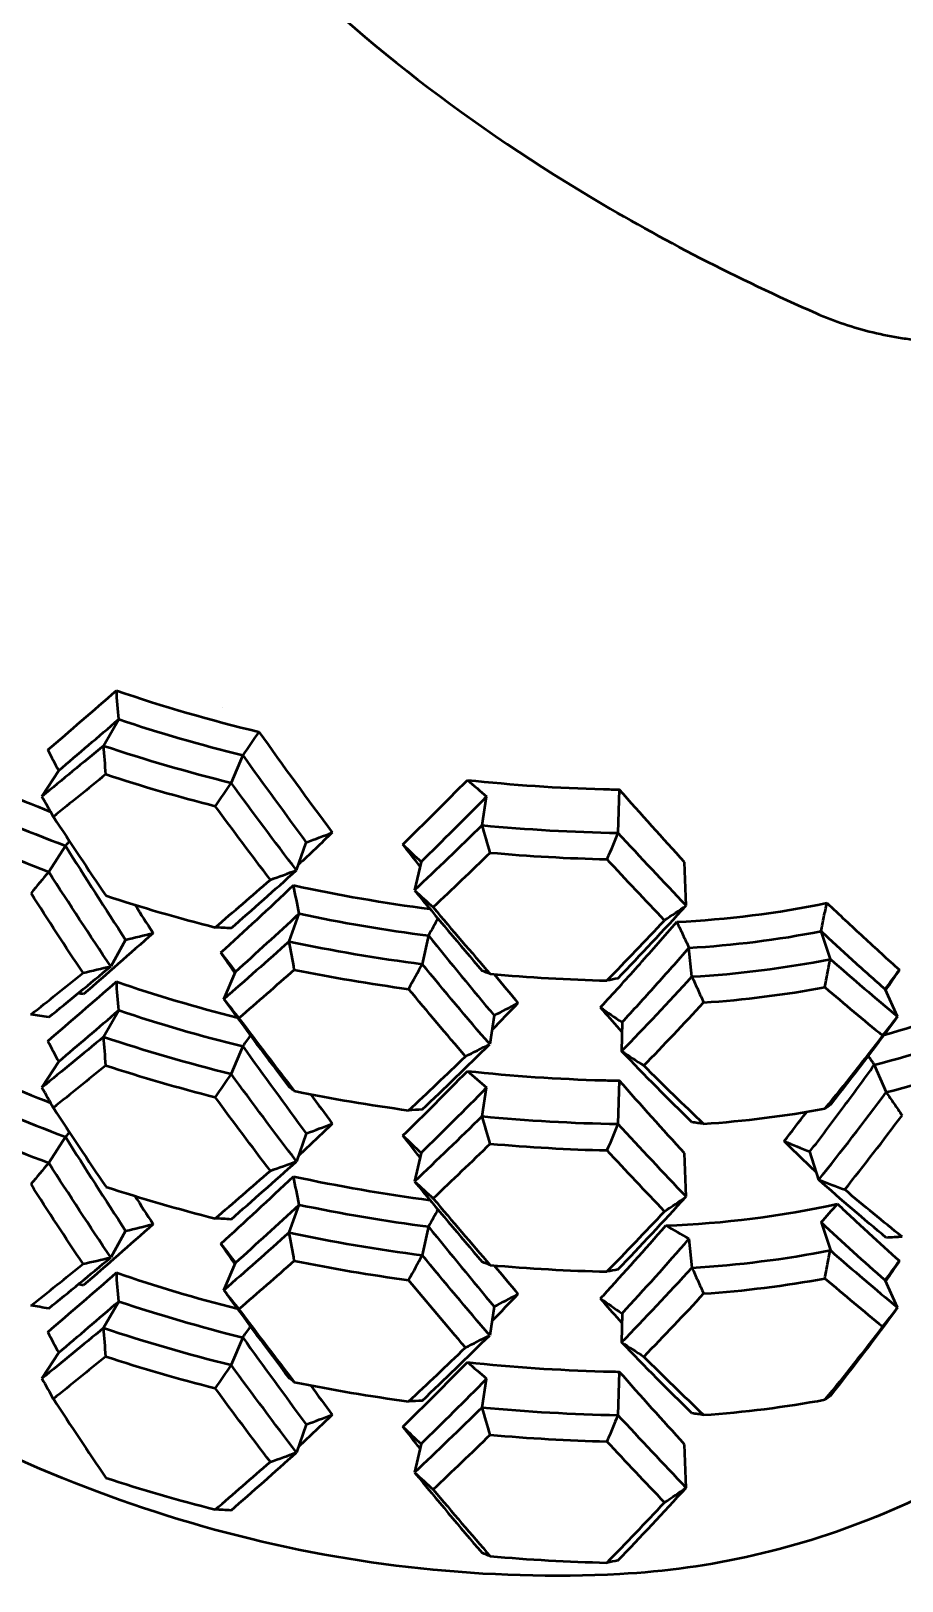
# Model space of a CAD drawing. Header units: millimetres. Extents: x 36 to 3196, y 27 to 5967.
# Drawn here: x 1137.85 to 1160.93, y 4139.64 to 4180.71 of the extents above; entities that cross this region are included whole.
import ezdxf

# ---------------------------------------------------------------- set-up
doc = ezdxf.new("R2010")
doc.units = ezdxf.units.MM
doc.layers.add('외형선(ISO)', color=7, linetype='Continuous', lineweight=50)

msp = doc.modelspace()

# ---------------------------------------------------------------- linework, layer by layer
at = {"layer": '외형선(ISO)'}
for p, q in [((1142.9233, 4162.7819), (1142.9233, 4162.7818)), ((1139.7727, 4161.776), (1140.1734, 4162.4779)), ((1143.4581, 4161.5244), (1143.151, 4160.7954)), ((1138.5818, 4161.1195), (1138.1358, 4160.4338)), ((1149.7992, 4159.6685), (1149.9222, 4160.4287)), ((1153.4371, 4160.6144), (1153.4021, 4159.4657)), ((1138.7601, 4159.1235), (1138.3192, 4158.4359)), ((1144.8839, 4158.475), (1145.1431, 4159.2149)), ((1148.1846, 4158.6993), (1148.0121, 4157.9448)), ((1155.2091, 4157.5397), (1155.169, 4158.6884)), ((1144.6864, 4156.5877), (1144.951, 4157.3264)), ((1140.3559, 4156.6321), (1139.9605, 4155.9286)), ((1148.3807, 4156.7451), (1148.2138, 4155.9898)), ((1159.0293, 4156.1177), (1158.7826, 4156.8601)), ((1155.3592, 4155.6562), (1155.2831, 4156.42)), ((1142.9564, 4155.0589), (1143.2689, 4155.7866)), ((1160.8116, 4154.6007), (1160.4819, 4155.3239)), ((1139.7727, 4154.0626), (1140.1734, 4154.7645)), ((1150.1198, 4154.6253), (1150.0023, 4153.8645)), ((1153.5093, 4154.4471), (1153.4988, 4153.6811)), ((1143.4581, 4153.811), (1143.151, 4153.082)), ((1138.5818, 4153.406), (1138.1358, 4152.7204)), ((1160.1946, 4153.3205), (1160.5102, 4152.5936)), ((1149.7992, 4151.955), (1149.9222, 4152.7152)), ((1153.4371, 4152.901), (1153.4021, 4151.7522)), ((1138.7601, 4151.4101), (1138.3192, 4150.7225)), ((1145.1431, 4151.5014), (1144.8839, 4150.7616)), ((1148.1846, 4150.9859), (1148.0121, 4150.2313)), ((1155.2091, 4149.8262), (1155.169, 4150.9749)), ((1158.7202, 4150.2742), (1158.4879, 4151.0193)), ((1144.6864, 4148.8743), (1144.951, 4149.613)), ((1140.3559, 4148.9187), (1139.9605, 4148.2151)), ((1148.3807, 4149.0316), (1148.2138, 4148.2763)), ((1158.7826, 4149.1466), (1159.0293, 4148.4043)), ((1155.2831, 4148.7066), (1155.3592, 4147.9427)), ((1142.9564, 4147.3454), (1143.2689, 4148.0731)), ((1160.8116, 4146.8872), (1160.4819, 4147.6104)), ((1139.7727, 4146.3491), (1140.1734, 4147.051)), ((1150.1198, 4146.9118), (1150.0023, 4146.1511)), ((1153.5093, 4146.7336), (1153.4988, 4145.9676)), ((1143.4581, 4146.0975), (1143.151, 4145.3685)), ((1138.1358, 4145.0069), (1138.5818, 4145.6926)), ((1153.4371, 4145.1875), (1153.4021, 4144.0388)), ((1149.7992, 4144.2416), (1149.9222, 4145.0018)), ((1145.1431, 4143.788), (1144.8839, 4143.0481)), ((1148.1846, 4143.2724), (1148.0121, 4142.5179)), ((1155.2091, 4142.1128), (1155.169, 4143.2615))]:
    msp.add_line(p, q, dxfattribs=at)
for centre, major_axis, ratio, start_param, end_param in [((1084.119, 4158.6932), (7.4125, -62.8759), 0.8871567, 1.5264895, 1.5385657), ((1154.2438, 4187.4473), (34.6177, 0), 0.7660444, 4.2918081, 4.4085536), ((1154.2438, 4187.1259), (-35.1177, 0), 0.7660444, 1.1585545, 1.2586219), ((1195.9479, 4126.2323), (-59.4241, 21.8414), 0.9836517, 6.0275686, 6.0396448), ((1230.0811, 4190.2514), (-99.0875, 0), 0.7660444, 0.3861606, 0.3939003), ((1080.1076, 4157.5646), (7.9949, -66.3622), 0.8946311, 1.5151992, 1.5265695), ((1154.2438, 4187.1259), (-36.1177, 0), 0.7660444, 1.1585545, 1.2586219), ((1154.2438, 4183.5906), (34.6177, 0), 0.7660444, 4.1473732, 4.2358416), ((1154.2438, 4186.8045), (-36.6177, 0), 0.7660444, 1.1662152, 1.2509612), ((1198.404, 4123.2265), (-60.384, 28.6617), 0.9841626, 6.1267788, 6.1381493), ((1223.5743, 4211.2062), (-99.0878, 0), 0.7660444, 0.7250641, 0.7328037), ((1154.2438, 4187.1259), (34.6177, 0), 0.7660444, 4.572339, 4.6768592), ((1154.2438, 4183.2692), (-35.1177, 0), 0.7660444, 1.0141196, 1.114187), ((1226.2155, 4189.1725), (95.7364, 0), 0.7660444, 3.5442494, 3.5522627), ((1154.2438, 4187.1259), (-34.6177, 0), 0.7660444, 1.5352666, 1.5474918), ((1154.2438, 4183.2692), (-36.1177, 0), 0.7660444, 1.0141196, 1.114187), ((1088.0629, 4141.9307), (-30.9918, 59.2219), 0.9594519, 4.5066674, 4.5180379), ((1154.2438, 4187.1259), (-36.1177, 0), 0.7660444, 1.4474243, 1.5474918), ((1187.0665, 4118.2454), (-42.6675, 46.7735), 0.9728054, 0.1299183, 0.1325377), ((1101.8223, 4227.4817), (99.0875, 0), 0.7660444, 5.1648687, 5.1726084), ((1225.0597, 4206.5916), (99.0878, 0), 0.7660444, 3.8166231, 3.8243628), ((1214.2272, 4134.8296), (48.9104, 45.5591), 0.9779665, 1.9983499, 2.0097202), ((1154.2438, 4186.8045), (-36.6177, 0), 0.7660444, 1.455085, 1.5398311), ((1189.0254, 4114.995), (-41.5102, 52.3892), 0.9720748, 0.1977437, 0.2091141), ((1103.7838, 4224.7113), (95.7364, 0), 0.7660444, 5.148099, 5.1561123), ((1087.1972, 4147.2347), (16.6588, -61.0804), 0.9254636, 1.484443, 1.4965192), ((1154.2438, 4183.5906), (34.6177, 0), 0.7660444, 4.436243, 4.5433684), ((1221.7553, 4204.7136), (95.7364, 0), 0.7660444, 3.8331192, 3.8411326), ((1154.2438, 4183.5906), (36.6177, 0), 0.7660444, 4.3078078, 4.3925539), ((1091.1806, 4212.0626), (95.7364, 0), 0.7660444, 5.4369688, 5.4449822), ((1153.7245, 4172.3999), (20, 0), 0.7660444, 4.7740581, 4.9761316), ((1154.2438, 4183.2692), (-35.1177, 0), 0.7660444, 1.3029894, 1.4030568), ((1203.9609, 4127.442), (-60.908, -17.2767), 0.984301, 5.5054787, 5.5137001), ((1110.313, 4228.9646), (-99.0875, 0), 0.7660444, 1.8788412, 1.8865809), ((1198.4048, 4152.2323), (-66.6486, 5.0815), 0.0131892, 5.6907684, 5.7021387), ((1153.7245, 4172.0785), (-20.5, 0), 0.7660444, 1.6468997, 1.8201047), ((1228.3419, 4194.7039), (-99.0875, 0), 0.7660444, 0.5305955, 0.5383352), ((1083.3465, 4145.6703), (17.9119, -64.3974), 0.9315492, 1.4707517, 1.482122), ((1154.2438, 4183.2692), (-36.1177, 0), 0.7660444, 1.3029894, 1.4030568), ((1111.7335, 4226.0068), (-95.7364, 0), 0.7660444, 1.8620714, 1.8700848), ((1154.2438, 4182.9478), (-36.6177, 0), 0.7660444, 1.3106501, 1.3953962), ((1206.8631, 4124.7331), (-65.4654, -13.4913), 0.9861401, 5.5834273, 5.5947978), ((1088.0619, 4170.9368), (64.7209, -16.7051), 0.0378993, 0.3033899, 0.3147602), ((1153.7245, 4172.0785), (-21.5, 0), 0.7660444, 1.6468996, 1.8201047), ((1110.626, 4177.1711), (-57.4367, 0), 0.7660444, 2.6219857, 2.6353778), ((1084.119, 4150.9798), (7.4125, -62.8759), 0.8871567, 1.5264895, 1.5385657), ((1154.2438, 4179.7339), (34.6177, 0), 0.7660444, 4.2918081, 4.3911022), ((1154.2438, 4183.5906), (36.6177, 0), 0.7660444, 4.5966777, 4.6814237), ((1214.2272, 4163.836), (-66.1617, -9.5128), 0.0193854, 5.8759917, 5.887362), ((1153.7245, 4171.7571), (-22, 0), 0.7660444, 1.6593895, 1.8076149), ((1187.0668, 4146.26), (-62.3773, 10.8351), 0.0151962, 5.5887569, 5.5923417), ((1224.7193, 4193.2099), (-95.7364, 0), 0.7660444, 0.5470916, 0.555105), ((1153.7245, 4168.5431), (20, 0), 0.7660444, 5.0555045, 5.2211316), ((1189.0261, 4144.0007), (-65.7009, 12.2985), 0.0252773, 5.5987483, 5.6101185), ((1154.2438, 4179.4125), (-35.1177, 0), 0.7660444, 1.1585545, 1.2586219), ((1094.4233, 4217.4047), (-99.0875, 0), 0.7660444, 2.167711, 2.1754507), ((1191.631, 4187.3576), (-57.4367, 0), 0.7660444, 0.8316283, 0.8450187), ((1114.1202, 4175.7773), (-54.2612, 0), 0.7660444, 2.5928414, 2.6070315), ((1153.7245, 4168.2217), (-20.5, 0), 0.7660444, 1.8918997, 2.0651047), ((1230.0811, 4182.538), (-99.0875, 0), 0.7660444, 0.3861606, 0.3939003), ((1080.1076, 4149.8511), (7.9949, -66.3622), 0.8946311, 1.5151992, 1.5265695), ((1154.2438, 4179.4125), (-36.1177, 0), 0.7660444, 1.1585545, 1.2586219), ((1195.9479, 4118.5188), (-59.4241, 21.8414), 0.9836517, 6.033977, 6.0396448), ((1096.8849, 4214.8794), (-95.7364, 0), 0.7660444, 2.1509412, 2.1589546), ((1154.2438, 4175.8771), (34.6177, 0), 0.7660444, 4.1473732, 4.2358416), ((1188.902, 4185.1812), (-54.2612, 0), 0.7660444, 0.8599728, 0.874163), ((1153.7245, 4168.2217), (-21.5, 0), 0.7660444, 1.8918996, 2.0651047), ((1154.2438, 4179.0911), (-36.6177, 0), 0.7660444, 1.1662152, 1.2509612), ((1198.4041, 4115.513), (-60.384, 28.6619), 0.9841626, 6.1267812, 6.1381517), ((1223.5743, 4203.4928), (-99.0878, 0), 0.7660444, 0.7250641, 0.7328037), ((1154.2438, 4179.4125), (34.6177, 0), 0.7660444, 4.572339, 4.6768592), ((1154.2438, 4179.4125), (-34.6177, 0), 0.7660444, 1.5352666, 1.5474918), ((1154.2438, 4175.5557), (-35.1177, 0), 0.7660444, 1.0141196, 1.114187), ((1226.2155, 4181.459), (95.7364, 0), 0.7660444, 3.5442494, 3.5522627), ((1083.3475, 4174.6765), (62.5864, -23.4665), 0.0658022, 0.2147812, 0.2261516), ((1154.2438, 4179.7339), (36.6177, 0), 0.7660444, 4.4522427, 4.5369888), ((1206.8639, 4153.739), (-66.8046, -2.2384), 0.0112116, 5.7835478, 5.7949181), ((1153.7245, 4168.5431), (22, 0), 0.7660444, 4.8009821, 4.9492076), ((1154.2438, 4175.5557), (-36.1177, 0), 0.7660444, 1.0141196, 1.114187), ((1101.8223, 4219.7682), (-99.0875, 0), 0.7660444, 2.0232761, 2.0310158), ((1088.0629, 4134.2172), (-30.9918, 59.2219), 0.9594519, 4.5066674, 4.5180379), ((1154.2438, 4179.4125), (-36.1177, 0), 0.7660444, 1.4474243, 1.5474918), ((1214.2272, 4127.1162), (48.9104, 45.5591), 0.9779665, 1.9983499, 2.0097202), ((1187.0665, 4110.532), (-42.6675, 46.7735), 0.9728054, 0.1299183, 0.1325377), ((1225.0597, 4198.8781), (99.0878, 0), 0.7660444, 3.8166231, 3.8243628), ((1185.0505, 4190.0304), (57.4367, 0), 0.7660444, 4.2182192, 4.2316113), ((1154.2438, 4179.0911), (-36.6177, 0), 0.7660444, 1.455085, 1.5398311), ((1189.0254, 4107.2815), (-41.5102, 52.3893), 0.9720748, 0.1977454, 0.2091159), ((1103.7838, 4216.9978), (-95.7364, 0), 0.7660444, 2.0065063, 2.0145197), ((1154.2438, 4175.8771), (36.6177, 0), 0.7660444, 4.3078078, 4.3925539), ((1087.1972, 4139.5213), (16.6588, -61.0804), 0.9254636, 1.484443, 1.4965192), ((1154.2438, 4175.8771), (34.6177, 0), 0.7660444, 4.436243, 4.5433684), ((1221.7553, 4197.0002), (95.7364, 0), 0.7660444, 3.8331192, 3.8411326), ((1183.0921, 4187.4119), (54.2612, 0), 0.7660444, 4.2465655, 4.2607556), ((1091.1806, 4204.3491), (95.7364, 0), 0.7660444, 5.4369688, 5.4449822), ((1153.7245, 4164.365), (20, 0), 0.7660444, 4.7596244, 4.9905653), ((1111.5797, 4174.2151), (-57.4374, -0.0011), 0.7660391, 2.5353697, 2.5487616), ((1198.4048, 4144.5188), (-66.6486, 5.0815), 0.0131892, 5.6907684, 5.7021387), ((1154.2438, 4175.5557), (-35.1177, 0), 0.7660444, 1.3029894, 1.4030568), ((1203.9609, 4119.7285), (-60.908, -17.2767), 0.984301, 5.5054787, 5.5137001), ((1110.313, 4221.2511), (-99.0875, 0), 0.7660444, 1.8788412, 1.8865809), ((1083.3465, 4137.9569), (17.9119, -64.3974), 0.9315492, 1.4707517, 1.482122), ((1154.2438, 4175.5557), (-36.1177, 0), 0.7660444, 1.3029894, 1.4030568), ((1189.5465, 4184.0196), (-57.4374, 0.0008), 0.7660369, 0.9182389, 0.9316308), ((1228.3419, 4186.9904), (-99.0875, 0), 0.7660444, 0.5305955, 0.5383352), ((1153.7245, 4164.365), (-21.5, 0), 0.7660444, 1.6468996, 1.8201047), ((1111.7335, 4218.2933), (-95.7364, 0), 0.7660444, 1.8620714, 1.8700848), ((1154.2438, 4175.2343), (-36.6177, 0), 0.7660444, 1.3106501, 1.3953962), ((1206.8631, 4117.0197), (-65.4654, -13.4913), 0.9861401, 5.5834273, 5.5947978), ((1088.0619, 4163.2233), (64.7209, -16.7051), 0.0378993, 0.3033899, 0.3147602), ((1154.2438, 4175.8771), (36.6177, 0), 0.7660444, 4.5966777, 4.6814237), ((1110.6257, 4169.4578), (-57.4371, 0), 0.7660444, 2.6219858, 2.6353778), ((1084.119, 4143.2663), (7.4125, -62.8759), 0.8871567, 1.5264895, 1.5385657), ((1154.2438, 4172.0204), (34.6177, 0), 0.7660444, 4.2918081, 4.3911022), ((1214.2272, 4156.1226), (-66.1617, -9.5128), 0.0193854, 5.8759917, 5.887362), ((1153.7245, 4164.0436), (-22, 0), 0.7660444, 1.6593895, 1.8076149), ((1187.0668, 4138.5466), (-62.3773, 10.8351), 0.0151962, 5.5887569, 5.5923417), ((1224.7193, 4185.4965), (-95.7364, 0), 0.7660444, 0.5470916, 0.555105), ((1094.4233, 4209.6912), (-99.0875, 0), 0.7660444, 2.167711, 2.1754507), ((1189.0261, 4136.2872), (-65.7009, 12.2985), 0.0252773, 5.5987483, 5.6101185), ((1154.2438, 4171.699), (-35.1177, 0), 0.7660444, 1.1585545, 1.2586219), ((1191.6313, 4179.6444), (-57.4371, 0), 0.7660444, 0.8316283, 0.8450185), ((1114.1202, 4168.0638), (-54.2612, 0), 0.7660444, 2.5928414, 2.6070315), ((1080.1076, 4142.1376), (7.9949, -66.3622), 0.8946311, 1.5151992, 1.5265695), ((1154.2438, 4171.699), (-36.1177, 0), 0.7660444, 1.1585545, 1.2586219), ((1195.9479, 4110.8054), (-59.4241, 21.8414), 0.9836517, 6.033977, 6.0396448), ((1230.0811, 4174.8245), (-99.0875, 0), 0.7660444, 0.3861606, 0.3939003), ((1096.8849, 4207.166), (-95.7364, 0), 0.7660444, 2.1509412, 2.1589546), ((1188.902, 4177.4677), (-54.2612, 0), 0.7660444, 0.8599728, 0.8741629), ((1154.2438, 4171.3776), (-36.6177, 0), 0.7660444, 1.1662152, 1.2509612), ((1198.4041, 4107.7996), (-60.384, 28.6619), 0.9841626, 6.1267812, 6.1381517), ((1223.5743, 4195.7793), (-99.0878, 0), 0.7660444, 0.7250641, 0.7328037), ((1154.2438, 4171.699), (34.6177, 0), 0.7660444, 4.572339, 4.6768592), ((1154.2438, 4171.699), (-34.6177, 0), 0.7660444, 1.5352666, 1.5474918), ((1226.2155, 4173.7456), (-95.7364, 0), 0.7660444, 0.4026567, 0.4106701), ((1083.3475, 4166.9631), (62.5863, -23.4666), 0.0658021, 0.2147812, 0.2261517), ((1154.2438, 4172.0204), (36.6177, 0), 0.7660444, 4.4522427, 4.5369888), ((1206.8639, 4146.0256), (-66.8046, -2.2384), 0.0112116, 5.7835478, 5.7949181), ((1153.7245, 4160.8297), (22, 0), 0.7660444, 4.8009821, 4.9492076), ((1101.8223, 4212.0548), (-99.0875, 0), 0.7660444, 2.0232761, 2.0310158), ((1088.0629, 4126.5038), (-30.9918, 59.2219), 0.9594519, 4.5066674, 4.5180379), ((1154.2438, 4171.699), (-36.1177, 0), 0.7660444, 1.4474243, 1.5474918), ((1214.2272, 4119.4027), (48.9104, 45.5591), 0.9779665, 1.9983499, 2.0097202), ((1225.0597, 4191.1647), (99.0878, 0), 0.7660444, 3.8166231, 3.8243628), ((1154.2438, 4171.3776), (-36.6177, 0), 0.7660444, 1.455085, 1.5398311), ((1103.7838, 4209.2843), (-95.7364, 0), 0.7660444, 2.0065063, 2.0145197), ((1154.2438, 4168.1637), (36.6177, 0), 0.7660444, 4.3078078, 4.3925539), ((1221.7553, 4189.2867), (95.7364, 0), 0.7660444, 3.8331192, 3.8411326), ((1091.1806, 4196.6357), (95.7364, 0), 0.7660444, 5.4369688, 5.4449822), ((1198.4048, 4136.8054), (-66.6486, 5.0815), 0.0131892, 5.6907684, 5.7021387), ((1088.0619, 4155.5099), (64.7209, -16.7051), 0.0378993, 0.3033899, 0.3147602), ((1154.2438, 4168.1637), (36.6177, 0), 0.7660444, 4.5966777, 4.6814237), ((1214.2272, 4148.4091), (-66.1617, -9.5128), 0.0193854, 5.8759917, 5.887362)]:
    msp.add_ellipse(centre, major_axis=major_axis, ratio=ratio, start_param=start_param, end_param=end_param, dxfattribs=at)
for points, knots in [([(1143.6637, 4183.4025), (1146.1487, 4180.7963), (1149.2297, 4178.3761), (1154.5522, 4175.1899), (1156.5647, 4174.1548), (1158.6536, 4173.2351)], [0, 0, 0, 0, 1.2734911, 1.2734911, 1.9730509, 1.9730509, 1.9730509, 1.9730509]), ([(1158.6536, 4173.2351), (1159.1274, 4173.0264), (1159.6427, 4172.8543), (1160.4152, 4172.6683), (1160.6743, 4172.6175), (1161.0664, 4172.5574), (1161.2012, 4172.5399), (1161.7395, 4172.4818), (1162.1393, 4172.4666), (1163.0415, 4172.4955), (1163.5359, 4172.5655), (1164.0124, 4172.6913), (1164.0616, 4172.705), (1164.1099, 4172.7193)], [0, 0, 0, 0, 0.15940322, 0.15940322, 0.2386278, 0.2386278, 0.28028273, 0.28028273, 0.40600922, 0.40600922, 0.57988447, 0.57988447, 0.60024273, 0.60024273, 0.60024273, 0.60024273]), ([(1158.7826, 4156.8601), (1158.8073, 4156.9851), (1158.8327, 4157.11), (1158.8846, 4157.3596), (1158.9112, 4157.4842), (1158.9384, 4157.6088)], [-0.076514052, -0.076514052, -0.076514052, -0.076514052, -0.038256572, -0.038256572, 0, 0, 0, 0]), ([(1158.9384, 4157.6088), (1159.2636, 4157.301), (1159.5865, 4156.9997), (1160.2271, 4156.4092), (1160.5447, 4156.1202), (1160.8594, 4155.8373)], [0, 0, 0, 0, 0.20208232, 0.20208232, 0.40416658, 0.40416658, 0.40416658, 0.40416658]), ([(1153.0141, 4154.9243), (1153.3379, 4155.2763), (1153.6619, 4155.6342), (1154.3099, 4156.3621), (1154.6337, 4156.7321), (1154.9571, 4157.1081)], [0.00000099, 0.00000099, 0.00000099, 0.00000099, 0.19440906, 0.19440906, 0.38881545, 0.38881545, 0.38881545, 0.38881545]), ([(1154.9571, 4157.1081), (1155.0127, 4156.994), (1155.0676, 4156.8796), (1155.1763, 4156.6502), (1155.23, 4156.5352), (1155.2831, 4156.42)], [-0.076506661, -0.076506661, -0.076506661, -0.076506661, -0.038254012, -0.038254012, 0, 0, 0, 0]), ([(1158.7826, 4156.8601), (1159.0693, 4156.5946), (1159.3545, 4156.3339), (1159.9211, 4155.8219), (1160.2026, 4155.5706), (1160.4819, 4155.3239)], [0, 0, 0, 0, 0.17429769, 0.17429769, 0.34859569, 0.34859569, 0.34859569, 0.34859569]), ([(1153.5093, 4154.4471), (1153.8052, 4154.7661), (1154.1011, 4155.09), (1154.6926, 4155.7477), (1154.9881, 4156.0814), (1155.2831, 4156.42)], [0, 0, 0, 0, 0.17429753, 0.17429753, 0.34859475, 0.34859475, 0.34859475, 0.34859475]), ([(1158.886, 4155.3745), (1158.9088, 4155.4985), (1158.9321, 4155.6225), (1158.9799, 4155.8703), (1159.0043, 4155.994), (1159.0293, 4156.1177)], [-0.075748954, -0.075748954, -0.075748954, -0.075748954, -0.037874481, -0.037874481, 0, 0, 0, 0]), ([(1155.3592, 4155.6562), (1155.4122, 4155.5423), (1155.4647, 4155.4282), (1155.5687, 4155.1996), (1155.6201, 4155.085), (1155.671, 4154.9702)], [-0.075750239, -0.075750239, -0.075750239, -0.075750239, -0.037875619, -0.037875619, -0.000000987, -0.000000987, -0.000000987, -0.000000987]), ([(1158.4879, 4151.0193), (1158.7756, 4151.3933), (1159.0619, 4151.7722), (1159.631, 4152.5393), (1159.9138, 4152.9276), (1160.1946, 4153.3205)], [0, 0, 0, 0, 0.17429753, 0.17429753, 0.34859475, 0.34859475, 0.34859475, 0.34859475]), ([(1172.0824, 4152.9223), (1171.7032, 4152.058), (1171.2629, 4151.2137), (1169.6151, 4148.4962), (1168.1385, 4146.719), (1164.6813, 4143.6551), (1162.634, 4142.3485), (1158.2456, 4140.5008), (1155.8345, 4139.9465), (1153.4501, 4139.8231)], [0.3655607, 0.3655607, 0.3655607, 0.3655607, 0.657564, 0.657564, 1.3427605, 1.3427605, 2.0522785, 2.0522785, 2.7713708, 2.7713708, 2.7713708, 2.7713708]), ([(1160.5102, 4152.5936), (1160.5809, 4152.4914), (1160.651, 4152.3889), (1160.7904, 4152.1832), (1160.8595, 4152.08), (1160.9282, 4151.9765)], [-0.075750117, -0.075750117, -0.075750117, -0.075750117, -0.037875542, -0.037875542, -0.000000975, -0.000000975, -0.000000975, -0.000000975]), ([(1159.0293, 4152.261), (1159.0043, 4152.2439), (1158.9799, 4152.227), (1158.9321, 4152.1935), (1158.9088, 4152.1769), (1158.886, 4152.1605)], [-0.075750245, -0.075750245, -0.075750245, -0.075750245, -0.037875622, -0.037875622, -0.000000987, -0.000000987, -0.000000987, -0.000000987]), ([(1155.671, 4151.7563), (1155.6201, 4151.7634), (1155.5687, 4151.7705), (1155.4647, 4151.7849), (1155.4122, 4151.7922), (1155.3592, 4151.7995)], [-0.075748955, -0.075748955, -0.075748955, -0.075748955, -0.037874481, -0.037874481, 0, 0, 0, 0]), ([(1159.2166, 4149.6331), (1159.4942, 4149.3724), (1159.77, 4149.1164), (1160.3178, 4148.6133), (1160.5897, 4148.3664), (1160.8594, 4148.1238)], [0.00000099, 0.00000099, 0.00000099, 0.00000099, 0.1732124, 0.1732124, 0.34642484, 0.34642484, 0.34642484, 0.34642484]), ([(1158.886, 4147.661), (1158.9088, 4147.7851), (1158.9321, 4147.9091), (1158.9799, 4148.1568), (1159.0043, 4148.2806), (1159.0293, 4148.4043)], [-0.075749059, -0.075749059, -0.075749059, -0.075749059, -0.037874523, -0.037874523, 0, 0, 0, 0]), ([(1160.9282, 4148.7625), (1160.8595, 4148.7583), (1160.7904, 4148.7541), (1160.651, 4148.7456), (1160.5809, 4148.7413), (1160.5102, 4148.7369)], [-0.075748955, -0.075748955, -0.075748955, -0.075748955, -0.037874481, -0.037874481, 0, 0, 0, 0]), ([(1155.3592, 4147.9427), (1155.4122, 4147.8289), (1155.4647, 4147.7148), (1155.5687, 4147.4861), (1155.6201, 4147.3715), (1155.671, 4147.2567)], [-0.075750121, -0.075750121, -0.075750121, -0.075750121, -0.037875544, -0.037875544, -0.00000098, -0.00000098, -0.00000098, -0.00000098]), ([(1153.4501, 4139.8231), (1149.9428, 4139.6416), (1146.3775, 4140.0338), (1139.6435, 4141.8074), (1136.3958, 4143.2129), (1133.2238, 4145.1426), (1132.9334, 4145.3251), (1132.6464, 4145.5114)], [0, 0, 0, 0, 1.058773, 1.058773, 2.1302603, 2.1302603, 2.2395032, 2.2395032, 2.2395032, 2.2395032]), ([(1159.0293, 4144.5475), (1159.0043, 4144.5304), (1158.9799, 4144.5135), (1158.9321, 4144.48), (1158.9088, 4144.4635), (1158.886, 4144.4471)], [-0.075750245, -0.075750245, -0.075750245, -0.075750245, -0.037875622, -0.037875622, -0.000000987, -0.000000987, -0.000000987, -0.000000987]), ([(1155.671, 4144.0428), (1155.6201, 4144.0499), (1155.5687, 4144.0571), (1155.4647, 4144.0715), (1155.4122, 4144.0787), (1155.3592, 4144.086)], [-0.075748955, -0.075748955, -0.075748955, -0.075748955, -0.037874481, -0.037874481, 0, 0, 0, 0])]:
    msp.add_open_spline(points, degree=3, knots=knots, dxfattribs=at)
for points in [[(1138.2902, 4161.6628), (1138.888, 4162.175), (1139.4948, 4162.7004), (1140.1097, 4163.2397)], [(1138.5818, 4161.1195), (1139.106, 4161.5622), (1139.6368, 4162.0149), (1140.1734, 4162.4779)], [(1143.8868, 4162.1433), (1144.5295, 4161.239), (1145.1781, 4160.3491), (1145.8315, 4159.4738)], [(1139.7727, 4161.776), (1139.2208, 4161.3181), (1138.6749, 4160.8708), (1138.1358, 4160.4338)], [(1143.4581, 4161.5244), (1144.0155, 4160.7439), (1144.5774, 4159.9739), (1145.1431, 4159.2149)], [(1139.8298, 4161.0184), (1139.362, 4160.6362), (1138.8983, 4160.2615), (1138.4393, 4159.8941)], [(1144.8839, 4158.475), (1144.3021, 4159.2374), (1143.7243, 4160.0109), (1143.151, 4160.7954)], [(1147.7031, 4159.1565), (1148.27, 4159.7157), (1148.8397, 4160.2858), (1149.4114, 4160.8669)], [(1148.1846, 4158.6993), (1148.7616, 4159.2647), (1149.341, 4159.8411), (1149.9222, 4160.4287)], [(1155.169, 4158.6884), (1154.5918, 4159.3193), (1154.0143, 4159.9614), (1153.4371, 4160.6144)], [(1138.4393, 4159.8941), (1138.8983, 4159.1901), (1139.362, 4158.4936), (1139.8298, 4157.8044)], [(1144.1897, 4158.2248), (1143.7004, 4158.8675), (1143.2139, 4159.5181), (1142.7308, 4160.1763)], [(1149.7992, 4159.6685), (1149.2014, 4159.0825), (1148.6054, 4158.5079), (1148.0121, 4157.9448)], [(1138.7601, 4159.1235), (1139.2858, 4158.2829), (1139.818, 4157.4524), (1140.3559, 4156.6321)], [(1145.8315, 4159.4738), (1145.532, 4159.1875), (1145.2336, 4158.9043), (1144.9362, 4158.6242)], [(1148.1569, 4158.5781), (1148.0055, 4158.7701), (1147.8542, 4158.9629), (1147.7031, 4159.1565)], [(1155.2091, 4157.5397), (1154.6069, 4158.1702), (1154.0043, 4158.8122), (1153.4021, 4159.4657)], [(1150.0161, 4158.9413), (1149.5106, 4158.4507), (1149.0063, 4157.9681), (1148.5037, 4157.4936)], [(1154.6367, 4157.1484), (1154.1278, 4157.6799), (1153.6188, 4158.2195), (1153.1101, 4158.7672)], [(1139.9605, 4155.9286), (1139.4072, 4156.7538), (1138.8599, 4157.5897), (1138.3192, 4158.4359)], [(1143.151, 4156.9387), (1143.7243, 4157.4398), (1144.3021, 4157.9518), (1144.8839, 4158.475)], [(1139.2265, 4155.7575), (1138.7623, 4156.4531), (1138.3025, 4157.156), (1137.8475, 4157.8662)], [(1142.7308, 4156.9624), (1143.2139, 4157.3754), (1143.7004, 4157.7962), (1144.1897, 4158.2248)], [(1142.8783, 4156.2921), (1143.5145, 4156.8726), (1144.1572, 4157.4674), (1144.8053, 4158.0766)], [(1148.0121, 4157.9448), (1148.6054, 4157.2223), (1149.2014, 4156.5113), (1149.7992, 4155.8117)], [(1140.5964, 4157.5608), (1140.759, 4157.3104), (1140.9222, 4157.0609), (1141.0858, 4156.8124)], [(1148.5037, 4157.4936), (1149.0063, 4156.8968), (1149.5106, 4156.3081), (1150.0161, 4155.7274)], [(1153.4021, 4155.609), (1154.0043, 4156.241), (1154.6069, 4156.8846), (1155.2091, 4157.5397)], [(1143.2689, 4155.7866), (1143.8253, 4156.2891), (1144.3862, 4156.8024), (1144.951, 4157.3264)], [(1153.1101, 4155.5533), (1153.6188, 4156.0769), (1154.1278, 4156.6086), (1154.6367, 4157.1484)], [(1141.0858, 4156.8124), (1140.4628, 4156.2586), (1139.8472, 4155.7188), (1139.2402, 4155.1925)], [(1148.3807, 4156.7451), (1148.9582, 4156.0274), (1149.5381, 4155.3208), (1150.1198, 4154.6253)], [(1143.254, 4155.7519), (1143.1286, 4155.9314), (1143.0033, 4156.1115), (1142.8783, 4156.2921)], [(1144.6864, 4156.5877), (1144.1055, 4156.067), (1143.5286, 4155.5575), (1142.9564, 4155.0589)], [(1138.3192, 4154.5792), (1138.8599, 4155.0185), (1139.4072, 4155.4682), (1139.9605, 4155.9286)], [(1144.8249, 4155.8409), (1144.3331, 4155.4055), (1143.844, 4154.978), (1143.3581, 4154.5582)], [(1150.0023, 4153.8645), (1149.4041, 4154.5615), (1148.8077, 4155.27), (1148.2138, 4155.9898)], [(1159.0293, 4156.1177), (1159.6308, 4155.5922), (1160.2256, 4155.0867), (1160.8116, 4154.6007)], [(1160.8594, 4155.8373), (1160.7378, 4155.6569), (1160.6158, 4155.4774), (1160.4934, 4155.2988)], [(1137.8475, 4154.6523), (1138.3025, 4155.0134), (1138.7623, 4155.3818), (1139.2265, 4155.7575)], [(1138.2902, 4153.9494), (1138.888, 4154.4615), (1139.4948, 4154.987), (1140.1097, 4155.5262)], [(1150.121, 4155.7182), (1150.3312, 4155.4631), (1150.5417, 4155.2095), (1150.7524, 4154.9574)], [(1153.4988, 4153.6811), (1154.1194, 4154.3189), (1154.7403, 4154.9773), (1155.3592, 4155.6562)], [(1158.886, 4155.3745), (1159.4005, 4154.9339), (1159.9104, 4154.5076), (1160.4146, 4154.0953)], [(1142.9564, 4155.0589), (1143.5286, 4154.2719), (1144.1055, 4153.4959), (1144.6864, 4152.731)], [(1149.3624, 4153.5404), (1148.858, 4154.1281), (1148.355, 4154.7237), (1147.8539, 4155.3274)], [(1154.0858, 4153.2994), (1154.615, 4153.8417), (1155.1438, 4154.3987), (1155.671, 4154.9702)], [(1138.5818, 4153.406), (1139.106, 4153.8487), (1139.6368, 4154.3014), (1140.1734, 4154.7645)], [(1143.3581, 4154.5582), (1143.844, 4153.9067), (1144.3331, 4153.2629), (1144.8249, 4152.6269)], [(1150.7524, 4154.9574), (1150.5215, 4154.7169), (1150.2909, 4154.4783), (1150.0605, 4154.2414)], [(1152.9375, 4154.841), (1152.963, 4154.8688), (1152.9885, 4154.8966), (1153.0141, 4154.9243)], [(1153.0141, 4154.7534), (1152.9885, 4154.7826), (1152.963, 4154.8118), (1152.9375, 4154.841)], [(1153.5059, 4154.197), (1153.3419, 4154.3809), (1153.178, 4154.5664), (1153.0141, 4154.7534)], [(1160.8116, 4154.6007), (1160.2256, 4153.8011), (1159.6308, 4153.0211), (1159.0293, 4152.261)], [(1139.7727, 4154.0626), (1139.2208, 4153.6047), (1138.6749, 4153.1574), (1138.1358, 4152.7204)], [(1143.4581, 4153.811), (1144.0155, 4153.0304), (1144.5774, 4152.2605), (1145.1431, 4151.5014)], [(1148.2138, 4152.1331), (1148.8077, 4152.6988), (1149.4041, 4153.2759), (1150.0023, 4153.8645)], [(1160.4146, 4154.0953), (1159.9104, 4153.4363), (1159.4005, 4152.7913), (1158.886, 4152.1605)], [(1147.8539, 4152.1135), (1148.355, 4152.5811), (1148.858, 4153.0567), (1149.3624, 4153.5404)], [(1155.3592, 4151.7995), (1154.7403, 4152.4061), (1154.1194, 4153.0333), (1153.4988, 4153.6811)], [(1160.0322, 4153.5554), (1160.0866, 4153.4773), (1160.1408, 4153.399), (1160.1946, 4153.3205)], [(1139.8298, 4153.3049), (1139.362, 4152.9227), (1138.8983, 4152.548), (1138.4393, 4152.1806)], [(1144.8839, 4150.7616), (1144.3021, 4151.5239), (1143.7243, 4152.2975), (1143.151, 4153.082)], [(1147.7031, 4151.4431), (1148.27, 4152.0023), (1148.8397, 4152.5724), (1149.4114, 4153.1534)], [(1155.671, 4151.7563), (1155.1438, 4152.2561), (1154.615, 4152.7704), (1154.0858, 4153.2994)], [(1145.2522, 4152.5419), (1145.4449, 4152.2801), (1145.638, 4152.0196), (1145.8315, 4151.7603)], [(1148.1846, 4150.9859), (1148.7616, 4151.5512), (1149.341, 4152.1277), (1149.9222, 4152.7152)], [(1155.169, 4150.9749), (1154.5918, 4151.6059), (1154.0143, 4152.2479), (1153.4371, 4152.901)], [(1158.7202, 4150.2742), (1159.3239, 4151.0275), (1159.9213, 4151.8008), (1160.5102, 4152.5936)], [(1138.4393, 4152.1806), (1138.8983, 4151.4767), (1139.362, 4150.7801), (1139.8298, 4150.091)], [(1144.1897, 4150.5114), (1143.7004, 4151.1541), (1143.2139, 4151.8046), (1142.7308, 4152.4628)], [(1145.8315, 4151.7603), (1145.532, 4151.4741), (1145.2336, 4151.1909), (1144.9362, 4150.9108)], [(1149.7992, 4151.955), (1149.2014, 4151.369), (1148.6054, 4150.7945), (1148.0121, 4150.2313)], [(1155.2091, 4149.8262), (1154.6069, 4150.4567), (1154.0043, 4151.0987), (1153.4021, 4151.7522)], [(1157.8083, 4151.2953), (1158.007, 4151.5531), (1158.2051, 4151.8132), (1158.4025, 4152.0756)], [(1159.4106, 4150.013), (1159.9218, 4150.6535), (1160.4281, 4151.308), (1160.9282, 4151.9765)], [(1138.7601, 4151.4101), (1139.2858, 4150.5694), (1139.818, 4149.7389), (1140.3559, 4148.9187)], [(1148.1569, 4150.8647), (1148.0055, 4151.0567), (1147.8542, 4151.2495), (1147.7031, 4151.4431)], [(1158.6575, 4150.4753), (1158.3759, 4150.7439), (1158.0927, 4151.0172), (1157.8083, 4151.2953)], [(1150.0161, 4151.2279), (1149.5106, 4150.7372), (1149.0063, 4150.2547), (1148.5037, 4149.7801)], [(1154.6367, 4149.435), (1154.1278, 4149.9664), (1153.6188, 4150.506), (1153.1101, 4151.0538)], [(1139.9605, 4148.2151), (1139.4072, 4149.0404), (1138.8599, 4149.8762), (1138.3192, 4150.7225)], [(1142.7308, 4149.2489), (1143.2139, 4149.662), (1143.7004, 4150.0828), (1144.1897, 4150.5114)], [(1143.151, 4149.2252), (1143.7243, 4149.7263), (1144.3021, 4150.2384), (1144.8839, 4150.7616)], [(1139.2265, 4148.0441), (1138.7623, 4148.7396), (1138.3025, 4149.4426), (1137.8475, 4150.1528)], [(1142.8783, 4148.5787), (1143.5145, 4149.1592), (1144.1572, 4149.7539), (1144.8053, 4150.3632)], [(1148.0121, 4150.2313), (1148.6054, 4149.5089), (1149.2014, 4148.7979), (1149.7992, 4148.0983)], [(1160.5102, 4148.7369), (1159.9213, 4149.2296), (1159.3239, 4149.7419), (1158.7202, 4150.2742)], [(1140.5964, 4149.8474), (1140.759, 4149.5969), (1140.9222, 4149.3475), (1141.0858, 4149.099)], [(1148.5037, 4149.7801), (1149.0063, 4149.1834), (1149.5106, 4148.5946), (1150.0161, 4148.014)], [(1153.4021, 4147.8955), (1154.0043, 4148.5275), (1154.6069, 4149.1711), (1155.2091, 4149.8262)], [(1160.9282, 4148.7625), (1160.4281, 4149.1654), (1159.9218, 4149.5821), (1159.4106, 4150.013)], [(1143.2689, 4148.0731), (1143.8253, 4148.5757), (1144.3862, 4149.0889), (1144.951, 4149.613)], [(1153.1101, 4147.8398), (1153.6188, 4148.3634), (1154.1278, 4148.8951), (1154.6367, 4149.435)], [(1141.0858, 4149.099), (1140.4628, 4148.5452), (1139.8472, 4148.0053), (1139.2402, 4147.479)], [(1144.6864, 4148.8743), (1144.1055, 4148.3536), (1143.5286, 4147.844), (1142.9564, 4147.3454)], [(1148.3807, 4149.0316), (1148.9582, 4148.3139), (1149.5381, 4147.6073), (1150.1198, 4146.9118)], [(1153.0141, 4147.2109), (1153.5655, 4147.8102), (1154.1177, 4148.427), (1154.6689, 4149.0612)], [(1158.7826, 4149.1466), (1159.3561, 4148.6157), (1159.9232, 4148.1038), (1160.4819, 4147.6104)], [(1143.254, 4148.0385), (1143.1286, 4148.218), (1143.0033, 4148.3981), (1142.8783, 4148.5787)], [(1153.5093, 4146.7336), (1154.101, 4147.3716), (1154.6931, 4148.0293), (1155.2831, 4148.7066)], [(1159.0293, 4148.4043), (1159.6308, 4147.8788), (1160.2256, 4147.3733), (1160.8116, 4146.8872)], [(1137.8475, 4146.9389), (1138.3025, 4147.2999), (1138.7623, 4147.6683), (1139.2265, 4148.0441)], [(1138.3192, 4146.8658), (1138.8599, 4147.3051), (1139.4072, 4147.7548), (1139.9605, 4148.2151)], [(1144.8249, 4148.1274), (1144.3331, 4147.6921), (1143.844, 4147.2645), (1143.3581, 4146.8448)], [(1150.0023, 4146.1511), (1149.4041, 4146.8481), (1148.8077, 4147.5565), (1148.2138, 4148.2763)], [(1150.121, 4148.0047), (1150.3312, 4147.7497), (1150.5417, 4147.496), (1150.7524, 4147.2439)], [(1160.8594, 4148.1238), (1160.7378, 4147.9434), (1160.6158, 4147.7639), (1160.4934, 4147.5853)], [(1138.2902, 4146.2359), (1138.888, 4146.748), (1139.4948, 4147.2735), (1140.1097, 4147.8128)], [(1149.3624, 4145.827), (1148.858, 4146.4146), (1148.355, 4147.0103), (1147.8539, 4147.614)], [(1153.4988, 4145.9676), (1154.1194, 4146.6054), (1154.7403, 4147.2638), (1155.3592, 4147.9427)], [(1158.886, 4147.661), (1159.4005, 4147.2205), (1159.9104, 4146.7942), (1160.4146, 4146.3818)], [(1142.9564, 4147.3454), (1143.5286, 4146.5585), (1144.1055, 4145.7824), (1144.6864, 4145.0175)], [(1150.7524, 4147.2439), (1150.5215, 4147.0035), (1150.2909, 4146.7648), (1150.0605, 4146.528)], [(1152.9375, 4147.1276), (1152.963, 4147.1553), (1152.9885, 4147.1831), (1153.0141, 4147.2109)], [(1155.671, 4147.2567), (1155.1439, 4146.6852), (1154.615, 4146.1283), (1154.0858, 4145.586)], [(1138.5818, 4145.6926), (1139.106, 4146.1353), (1139.6368, 4146.588), (1140.1734, 4147.051)], [(1143.3581, 4146.8448), (1143.844, 4146.1932), (1144.3331, 4145.5494), (1144.8249, 4144.9135)], [(1153.0141, 4147.04), (1152.9885, 4147.0692), (1152.963, 4147.0984), (1152.9375, 4147.1276)], [(1153.5059, 4146.4836), (1153.3419, 4146.6675), (1153.178, 4146.853), (1153.0141, 4147.04)], [(1160.8116, 4146.8872), (1160.2256, 4146.0877), (1159.6308, 4145.3076), (1159.0293, 4144.5475)], [(1139.7727, 4146.3491), (1139.2208, 4145.8912), (1138.6749, 4145.4439), (1138.1358, 4145.0069)], [(1160.4146, 4146.3818), (1159.9104, 4145.7228), (1159.4005, 4145.0779), (1158.886, 4144.4471)], [(1143.4581, 4146.0975), (1144.0155, 4145.3169), (1144.5774, 4144.547), (1145.1431, 4143.788)], [(1148.2138, 4144.4196), (1148.8077, 4144.9853), (1149.4041, 4145.5625), (1150.0023, 4146.1511)], [(1155.3592, 4144.086), (1154.7403, 4144.6927), (1154.1194, 4145.3198), (1153.4988, 4145.9676)], [(1139.8298, 4145.5915), (1139.362, 4145.2093), (1138.8983, 4144.8346), (1138.4393, 4144.4672)], [(1147.8539, 4144.4), (1148.355, 4144.8677), (1148.858, 4145.3433), (1149.3624, 4145.827)], [(1155.671, 4144.0428), (1155.1438, 4144.5426), (1154.615, 4145.0569), (1154.0858, 4145.586)], [(1144.8839, 4143.0481), (1144.3021, 4143.8105), (1143.7243, 4144.584), (1143.151, 4145.3685)], [(1147.7031, 4143.7296), (1148.27, 4144.2888), (1148.8397, 4144.8589), (1149.4114, 4145.44)], [(1155.169, 4143.2615), (1154.5918, 4143.8924), (1154.0143, 4144.5344), (1153.4371, 4145.1875)], [(1144.1897, 4142.7979), (1143.7004, 4143.4406), (1143.2139, 4144.0912), (1142.7308, 4144.7494)], [(1145.2522, 4144.8285), (1145.4449, 4144.5667), (1145.638, 4144.3061), (1145.8315, 4144.0469)], [(1148.1846, 4143.2724), (1148.7616, 4143.8378), (1149.341, 4144.4142), (1149.9222, 4145.0018)], [(1138.4393, 4144.4672), (1138.8983, 4143.7632), (1139.362, 4143.0667), (1139.8298, 4142.3775)], [(1145.8315, 4144.0469), (1145.532, 4143.7606), (1145.2336, 4143.4774), (1144.9362, 4143.1973)], [(1149.7992, 4144.2416), (1149.2014, 4143.6556), (1148.6054, 4143.081), (1148.0121, 4142.5179)], [(1155.2091, 4142.1128), (1154.6069, 4142.7433), (1154.0043, 4143.3852), (1153.4021, 4144.0388)], [(1148.1569, 4143.1512), (1148.0055, 4143.3432), (1147.8542, 4143.536), (1147.7031, 4143.7296)], [(1150.0161, 4143.5144), (1149.5106, 4143.0238), (1149.0063, 4142.5412), (1148.5037, 4142.0667)], [(1154.6367, 4141.7215), (1154.1278, 4142.253), (1153.6188, 4142.7926), (1153.1101, 4143.3403)], [(1142.7308, 4141.5355), (1143.2139, 4141.9485), (1143.7004, 4142.3693), (1144.1897, 4142.7979)], [(1143.151, 4141.5118), (1143.7243, 4142.0129), (1144.3021, 4142.5249), (1144.8839, 4143.0481)], [(1148.0121, 4142.5179), (1148.6054, 4141.7954), (1149.2014, 4141.0844), (1149.7992, 4140.3848)], [(1148.5037, 4142.0667), (1149.0063, 4141.4699), (1149.5106, 4140.8812), (1150.0161, 4140.3005)], [(1153.4021, 4140.1821), (1154.0043, 4140.8141), (1154.6069, 4141.4577), (1155.2091, 4142.1128)], [(1153.1101, 4140.1264), (1153.6188, 4140.65), (1154.1278, 4141.1817), (1154.6367, 4141.7215)]]:
    msp.add_open_spline(points, degree=3, dxfattribs=at)

doc.saveas('drawing.dxf')
